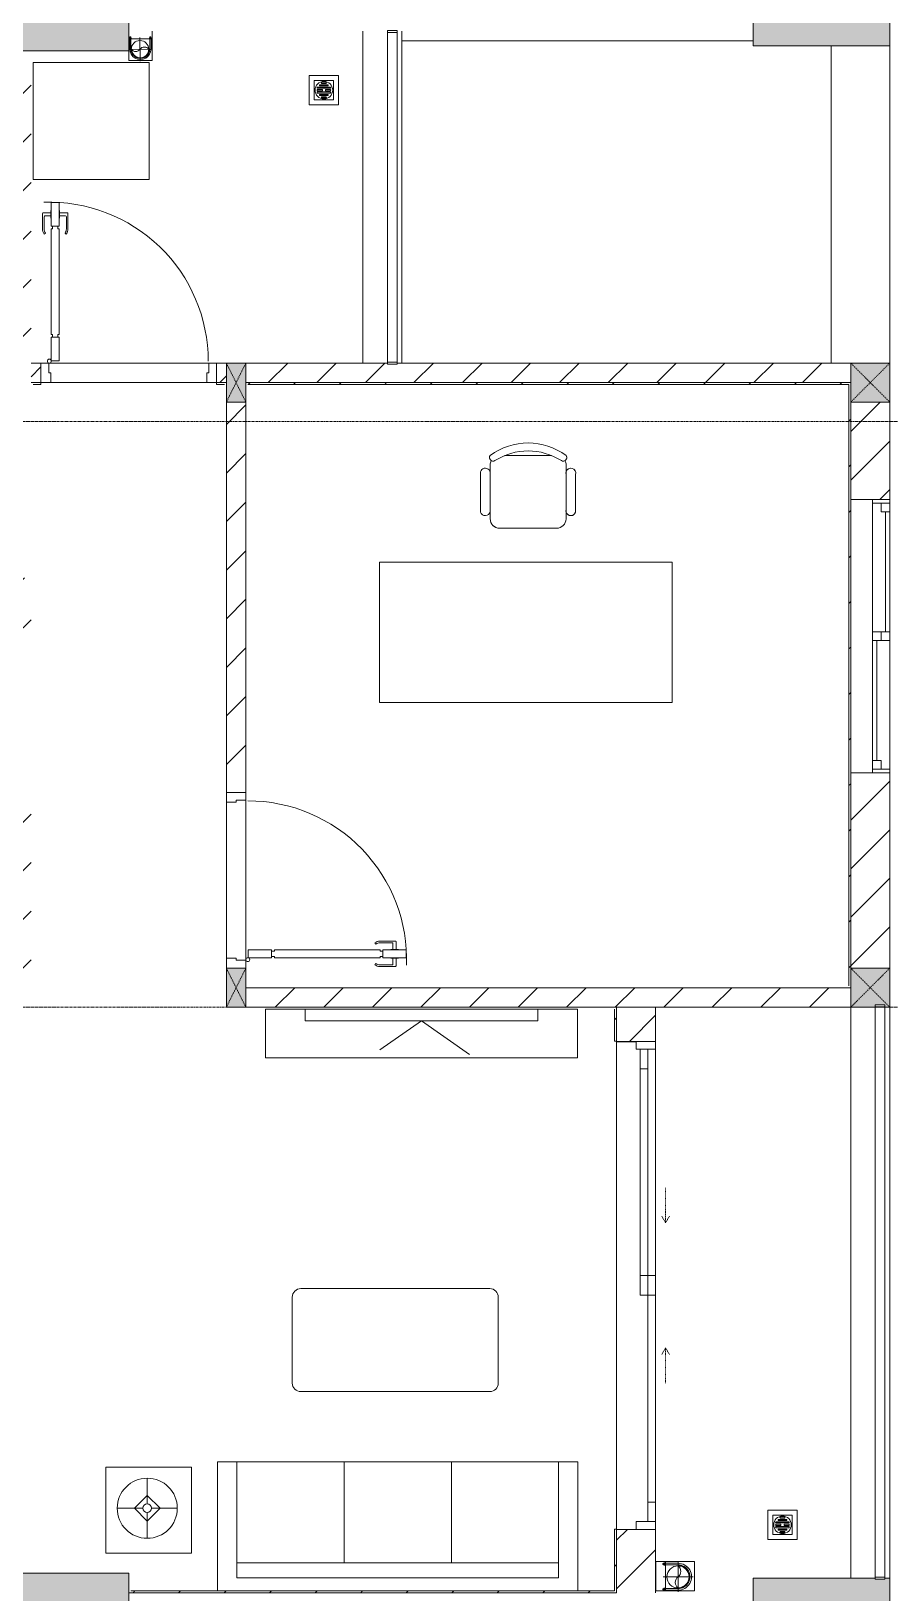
# Model space of a CAD drawing. Header units: millimetres. Extents: x -24439 to 198341, y -52871 to 149926.
# Drawn here: x 122853 to 127253, y 45437 to 53437 of the extents above; entities that cross this region are included whole.
import ezdxf

# ---------------------------------------------------------------- set-up
doc = ezdxf.new("R2010")
doc.units = ezdxf.units.MM
for name, pattern in [('Dash', [6, 3, -3]), ('Grid Line', [22.225, 12.7, -3.175, 3.175, -3.175]), ('IMPORT-CENTER _3_', [10.16, 6.35, -1.27, 1.27, -1.27])]:
    doc.linetypes.add(name, pattern=pattern)
for name, color, linetype, lineweight in [('0-1', 7, 'Continuous', 5), ('A-DETL-GENF-1', 9, 'Continuous', 9), ('A-DOOR', 31, 'Continuous', 9), ('A-DOOR-1', 9, 'Continuous', 9), ('A-DOOR-FRAM', 31, 'Continuous', 9), ('A-DOOR-HDLN', 31, 'Dash', 9), ('A-FLOR-1', 9, 'Continuous', 9), ('A-FLOR-HRAL', 11, 'Continuous', 9), ('A-FLOR-HRAL-1', 9, 'Continuous', 9), ('A-GLAZ', 151, 'Continuous', 9), ('A-WALL', 113, 'Continuous', 9), ('A-WALL-1', 253, 'Continuous', 18), ('A-WALL-2', 9, 'Continuous', 9), ('A-WALL-3', 113, 'Continuous', 18), ('A-WALL-PATT-1', 10, 'Continuous', 9), ('A-WALL-PATT-2', 9, 'Continuous', 9), ('A-WALL-PATT-3', 111, 'Continuous', 9), ('G-IMPT', 8, 'Continuous', 9), ('G-IMPT-1', 9, 'Continuous', 9), ('G-IMPT-2', 8, 'IMPORT-CENTER _3_', 9), ('I-FURN', 30, 'Continuous', 9), ('I-FURN-1', 9, 'Continuous', 9), ('I-WALL-1', 253, 'Continuous', 18), ('M-EQPM', 50, 'Continuous', 9), ('S-BEAM-1', 9, 'Continuous', 9), ('S-COLS', 52, 'Continuous', 9), ('S-COLS-1', 254, 'Continuous', 5), ('S-COLS-2', 253, 'Continuous', 18), ('S-COLS-3', 9, 'Continuous', 9), ('S-COLS-4', 52, 'Continuous', 18), ('S-COLS-5', 52, 'Dash', 9), ('S-COLS-HDLN', 52, 'Dash', 9), ('S-COLS-HDLN-1', 9, 'Dash', 9), ('S-GRID-1', 1, 'Grid Line', 9)]:
    doc.layers.add(name, color=color, linetype=linetype, lineweight=lineweight)
pattern_1 = [(45, (0, 0), (-124.4508, 124.4508), [])]
pattern_2 = [(45, (0, 0), (-116.67262, 116.67262), [])]

# ---------------------------------------------------------------- blocks, each defined once
blk = doc.blocks.new('M_Concrete-Rectangular-Column2 - 400x1300-812637-TKCS_MB ĐỊNH VỊ CAO ĐỘ THIẾT KẾ')
at = {"layer": 'S-COLS-3'}
blk.add_hatch(color=256, dxfattribs=at).paths.add_polyline_path([(-650, 200), (-650, -200), (650, -200), (650, 200), (165.2, 200)])
at = {"layer": 'S-COLS-2'}
for p, q in [((-650, 200), (650, 200)), ((-650, -200), (-650, 200)), ((650, 200), (650, -200)), ((650, -200), (-650, -200))]:
    blk.add_line(p, q, dxfattribs=at)
blk = doc.blocks.new('NCV_TKTC_KET CAU_rvt-1-TKCS_MB ĐỊNH VỊ CAO ĐỘ THIẾT KẾ')
at = {"layer": 'S-COLS-1'}
for points in [[(127227.6, 53361.9), (127252.6, 53361.9), (127252.6, 53711.9), (127227.6, 53711.9), (127227.6, 53706.9), (127177.6, 53706.9), (127177.6, 53711.9), (126552.6, 53711.9), (126552.6, 53361.9), (127177.6, 53361.9)], [(127227.6, 45161.9), (127252.6, 45161.9), (127252.6, 45511.9), (127227.6, 45511.9), (127227.6, 45506.9), (127177.6, 45506.9), (127177.6, 45511.9), (126552.6, 45511.9), (126552.6, 45161.9), (127177.6, 45161.9)]]:
    blk.add_hatch(color=256, dxfattribs=at).paths.add_polyline_path(points)
at = {"layer": 'A-FLOR-1'}
blk.add_line((127252.6, 51736.9), (127252.6, 53361.9), dxfattribs=at)
at = {"layer": 'S-BEAM-1'}
for p, q in [((124752.6, 53386.9), (126552.5, 53386.9)), ((126552.5, 53386.9), (126552.5, 53436.9)), ((126952.6, 53361.9), (126952.6, 51736.9)), ((127252.6, 51736.9), (127252.6, 53361.9))]:
    blk.add_line(p, q, dxfattribs=at)
at = {"layer": 'S-COLS-2'}
for p, q in [((126552.6, 53711.9), (126552.6, 53361.9)), ((127252.6, 53361.9), (127252.6, 53711.9)), ((126552.6, 53361.9), (127252.6, 53361.9)), ((127177.6, 45511.9), (126552.6, 45511.9)), ((126552.6, 45511.9), (126552.6, 45161.9)), ((127252.6, 45511.9), (127227.6, 45511.9)), ((127252.6, 45161.9), (127252.6, 45511.9))]:
    blk.add_line(p, q, dxfattribs=at)
at = {"layer": 'S-COLS-3'}
for p in [(122702.6, 53536.9), (122702.6, 45336.9)]:
    blk.add_blockref('M_Concrete-Rectangular-Column2 - 400x1300-812637-TKCS_MB ĐỊNH VỊ CAO ĐỘ THIẾT KẾ', p, dxfattribs=at)
blk = doc.blocks.new('DOOR_CW_01 CANH MO-PANEL KINH - DIW_01-900x2200-CỬA GỖ VÂN LAMINATE-553375-TKCS_MB ĐỊNH VỊ CAO ĐỘ THIẾT KẾ')
at = {"layer": 'A-DETL-GENF-1'}
for p, q in [((-397, -182), (-397, -62)), ((-397, -62), (-357, -62)), ((-357, -62), (-357, -182)), ((-357, -182), (-397, -182)), ((-397, -196), (-391, -196)), ((-397, -738), (-397, -196)), ((-391, -196), (-391, -182)), ((-391, -182), (-363, -182)), ((-363, -182), (-363, -196)), ((-357, -196), (-363, -196)), ((-357, -196), (-357, -738)), ((-433.9, -711.2), (-427.3, -715.8)), ((-320.1, -711.2), (-326.7, -715.8)), ((-442, -737), (-442, -816.5)), ((-434, -799.5), (-434, -737)), ((-399, -792.2), (-399, -831.8)), ((-397, -792.2), (-399, -792.2)), ((-397, -738), (-391, -738)), ((-357, -752), (-397, -752)), ((-397, -752), (-397, -872)), ((-397, -792.2), (-397, -831.8)), ((-391, -752), (-391, -738)), ((-363, -752), (-391, -752)), ((-357, -738), (-363, -738)), ((-363, -738), (-363, -752)), ((-357, -872), (-357, -752)), ((-357, -792.2), (-357, -831.8)), ((-357, -792.2), (-355, -792.2)), ((-355, -792.2), (-355, -831.8)), ((-320, -799.5), (-320, -737)), ((-312, -737), (-312, -816.5)), ((-399, -820.5), (-438, -820.5)), ((-399, -803.5), (-430, -803.5)), ((-399, -831.8), (-397, -831.8)), ((-397, -872), (-357, -872)), ((-355, -831.8), (-357, -831.8)), ((-355, -803.5), (-324, -803.5)), ((-355, -820.5), (-316, -820.5))]:
    blk.add_line(p, q, dxfattribs=at)
blk.add_circle((-407, -60), 10, dxfattribs=at)
for centre, radius, start, end in [((-407, -60), 814, 268, 0), ((-397, -737), 45, 145, 180), ((-397, -737), 37, 145, 180), ((-357, -737), 37, 0, 35), ((-357, -737), 45, 360, 35), ((-430, -799.5), 4, 180, 270), ((-324, -799.5), 4, 270, 0), ((-438, -816.5), 4, 180, 270), ((-316, -816.5), 4, 270, 0)]:
    blk.add_arc(centre, radius, start, end, dxfattribs=at)
at = {"layer": 'A-DOOR-1'}
for p, q in [((-450, -50), (-450, 50)), ((-450, 50), (-400, 50)), ((-400, 50), (-400, 0)), ((400, 0), (400, 50)), ((400, 50), (450, 50)), ((450, 50), (450, -50)), ((-410, -50), (-450, -50)), ((-410, 0), (-410, -50)), ((-400, 0), (-410, 0)), ((-407, -50), (-382, -50)), ((410, 0), (400, 0)), ((410, -50), (410, 0)), ((450, -50), (410, -50))]:
    blk.add_line(p, q, dxfattribs=at)
blk = doc.blocks.new('BAN LV A - BAN LV A_dwg_ban hoc2-348006-TKCS_MB ĐỊNH VỊ CAO ĐỘ THIẾT KẾ')
at = {"layer": 'I-FURN'}
for p, q in [((145.8, 437.4), (-145.8, 437.4)), ((-243, 354.4), (-243, 162)), ((-194.4, 388.8), (-194.4, 113.4)), ((194.4, 113.4), (194.4, 388.8)), ((194.4, 351.4), (194.4, 150.8)), ((243.7, 162), (243.7, 354.4)), ((-120.5, 64.8), (120.5, 64.8))]:
    blk.add_line(p, q, dxfattribs=at)
at = {"layer": 'I-FURN', "flags": 128}
blk.add_lwpolyline([(-737.8, 610.5), (-737.8, 1330.5), (-154.9, 1330.5), (762.2, 1330.5), (762.2, 610.5)], close=True, dxfattribs=at)
at = {"layer": 'I-FURN'}
for centre, radius, start, end in [((-145.8, 388.8), 48.6, 90, 180), ((145.8, 388.8), 48.6, 360, 90), ((-218.7, 347.3), 25.3, 343.7398, 163.7398), ((219.4, 347.3), 25.3, 16.2602, 170.70537), ((-218.7, 154.9), 25.3, 163.7398, 16.2602), ((219.4, 154.9), 25.3, 189.29463, 16.2602), ((-180.2, 75.4), 17.8, 57.97259, 216.69006), ((-145.8, 113.4), 48.6, 180, 207.58444), ((0, 359.3), 318.2, 237.57575, 302.42425), ((180.2, 75.4), 17.8, 323.30994, 122.02741), ((145.8, 113.4), 48.6, 332.41556, 0), ((0, 324), 324, 233.1301, 306.8699)]:
    blk.add_arc(centre, radius, start, end, dxfattribs=at)
blk = doc.blocks.new('BAN LV A - BAN LV A_dwg-348005-TKCS_MB ĐỊNH VỊ CAO ĐỘ THIẾT KẾ')
at = {"extrusion": (0, 0, -1), "zscale": -1, "rotation": 180}
blk.add_blockref('BAN LV A - BAN LV A_dwg_ban hoc2-348006-TKCS_MB ĐỊNH VỊ CAO ĐỘ THIẾT KẾ', (-729, 1383.7), dxfattribs=at)
blk = doc.blocks.new('BAN LV A - BAN LV A-401069-TKCS_MB ĐỊNH VỊ CAO ĐỘ THIẾT KẾ')
at = {"layer": 'I-FURN-1'}
for p, q in [((-8.8, -53.2), (1491.2, -53.2)), ((-8.8, -773.2), (-8.8, -53.2)), ((1491.2, -53.2), (1491.2, -773.2)), ((1491.2, -773.2), (-8.8, -773.2)), ((583.2, -946.3), (874.8, -946.3)), ((486, -1221.7), (486, -1029.3)), ((534.6, -1029.3), (534.6, -994.9)), ((923.4, -994.9), (923.4, -1032.3)), ((972.7, -1029.3), (972.7, -1221.7)), ((534.6, -1270.3), (534.6, -1235.9)), ((923.4, -1232.9), (923.4, -1270.3))]:
    blk.add_line(p, q, dxfattribs=at)
for centre, radius, start, end in [((583.2, -994.9), 48.6, 90, 180), ((874.8, -994.9), 48.6, 0, 90), ((510.3, -1036.4), 25.3, 16.2602, 163.7398), ((948.4, -1036.4), 25.3, 16.2602, 170.70537), ((510.3, -1228.8), 25.3, 163.7398, 343.7398), ((583.2, -1270.3), 48.6, 180, 207.58444), ((874.8, -1270.3), 48.6, 332.41556, 0), ((948.4, -1228.8), 25.3, 189.29463, 16.2602), ((548.9, -1308.3), 17.8, 119.40397, 216.69006), ((729, -1059.7), 324, 233.1301, 306.8699), ((909.2, -1308.3), 17.8, 323.30994, 60.59603)]:
    blk.add_arc(centre, radius, start, end, dxfattribs=at)
at = {"extrusion": (0, 0, -1), "zscale": -1, "rotation": 180}
blk.add_blockref('BAN LV A - BAN LV A_dwg-348005-TKCS_MB ĐỊNH VỊ CAO ĐỘ THIẾT KẾ', (0, 0), dxfattribs=at)
blk = doc.blocks.new('MAY GIAT - MAY GIAT_dwg-V4-TKCS_MB ĐỊNH VỊ CAO ĐỘ THIẾT KẾ')
at = {"layer": 'G-IMPT-1', "flags": 128}
blk.add_lwpolyline([(5, 596.6), (5, 2.3), (605, 2.3), (605, 596.6)], close=True, dxfattribs=at)
blk = doc.blocks.new('MAY GIAT - MAY GIAT-V9-TKCS_MB ĐỊNH VỊ CAO ĐỘ THIẾT KẾ')
at = {"layer": 'I-FURN-1'}
for p, q in [((5, -2.3), (605, -2.3)), ((5, -596.6), (5, -2.3)), ((605, -2.3), (605, -596.6)), ((605, -596.6), (5, -596.6))]:
    blk.add_line(p, q, dxfattribs=at)
at = {"extrusion": (0, 0, -1), "zscale": -1, "rotation": 180}
blk.add_blockref('MAY GIAT - MAY GIAT_dwg-V4-TKCS_MB ĐỊNH VỊ CAO ĐỘ THIẾT KẾ', (0, 0), dxfattribs=at)
blk = doc.blocks.new('Railing - 50 x 10mm-457210-TKCS_MB ĐỊNH VỊ CAO ĐỘ THIẾT KẾ')
at = {"layer": 'A-FLOR-HRAL-1'}
for p, q in [((25, 5), (-25, 5)), ((-25, 5), (-25, -5)), ((25, -5), (25, 5)), ((-25, -5), (25, -5))]:
    blk.add_line(p, q, dxfattribs=at)
blk = doc.blocks.new('Railing - Railing-851966-TKCS_MB ĐỊNH VỊ CAO ĐỘ THIẾT KẾ')
at = {"layer": 'A-FLOR-HRAL-1'}
for p, q in [((101769.1, 44169.6), (101769.1, 42480.8)), ((101819.1, 42480.8), (101819.1, 44169.6))]:
    blk.add_line(p, q, dxfattribs=at)
at = {"extrusion": (0, 0, -1), "zscale": -1}
for p in [(-101794.1, 44174.6), (-101794.1, 42475.8)]:
    blk.add_blockref('Railing - 50 x 10mm-457210-TKCS_MB ĐỊNH VỊ CAO ĐỘ THIẾT KẾ', p, dxfattribs=at)
blk = doc.blocks.new('G1_SOF - BO TRU - 100x200-V62-TKCS_MB ĐỊNH VỊ CAO ĐỘ THIẾT KẾ')
at = {"layer": 'S-COLS-3'}
blk.add_hatch(color=256, dxfattribs=at).paths.add_polyline_path([(-50, -100), (50, -100), (50, 100), (-50, 100)])
at = {"layer": 'S-COLS-2'}
for p, q in [((-50, 100), (50, 100)), ((-50, -100), (-50, 100)), ((50, 100), (50, -100)), ((50, -100), (-50, -100))]:
    blk.add_line(p, q, dxfattribs=at)
at = {"layer": 'S-COLS-HDLN-1'}
for p, q in [((50, -100), (-50, 100)), ((-50, -100), (50, 100))]:
    blk.add_line(p, q, dxfattribs=at)
blk = doc.blocks.new('DOOR_CW_01 CANH MO-PANEL KINH - DIG_01-900x2200-CỬA NHÔM KÍNH-400868-TKCS_MB ĐỊNH VỊ CAO ĐỘ THIẾT KẾ')
at = {"layer": 'A-DETL-GENF-1'}
for p, q in [((-442, 737), (-442, 816.5)), ((-399, 820.5), (-438, 820.5)), ((-399, 803.5), (-430, 803.5)), ((-399, 831.8), (-397, 831.8)), ((-399, 792.2), (-399, 831.8)), ((-397, 872), (-357, 872)), ((-397, 752), (-397, 872)), ((-397, 792.2), (-397, 831.8)), ((-357, 872), (-357, 752)), ((-357, 792.2), (-357, 831.8)), ((-355, 831.8), (-357, 831.8)), ((-355, 792.2), (-355, 831.8)), ((-355, 820.5), (-316, 820.5)), ((-355, 803.5), (-324, 803.5)), ((-312, 737), (-312, 816.5)), ((-434, 799.5), (-434, 737)), ((-397, 792.2), (-399, 792.2)), ((-357, 752), (-397, 752)), ((-397, 738), (-391, 738)), ((-397, 738), (-397, 196)), ((-363, 752), (-391, 752)), ((-391, 752), (-391, 738)), ((-363, 738), (-363, 752)), ((-357, 738), (-363, 738)), ((-357, 792.2), (-355, 792.2)), ((-357, 196), (-357, 738)), ((-320, 799.5), (-320, 737)), ((-433.9, 711.2), (-427.3, 715.8)), ((-320.1, 711.2), (-326.7, 715.8)), ((-397, 196), (-391, 196)), ((-357, 182), (-397, 182)), ((-397, 182), (-397, 62)), ((-391, 196), (-391, 182)), ((-391, 182), (-363, 182)), ((-357, 196), (-363, 196)), ((-363, 182), (-363, 196)), ((-357, 62), (-357, 182)), ((-397, 62), (-357, 62))]:
    blk.add_line(p, q, dxfattribs=at)
blk.add_circle((-407, 60), 10, dxfattribs=at)
for centre, radius, start, end in [((-438, 816.5), 4, 90, 180), ((-407, 60), 814, 360, 92), ((-430, 799.5), 4, 90, 180), ((-324, 799.5), 4, 360, 90), ((-316, 816.5), 4, 0, 90), ((-397, 737), 45, 180, 215), ((-397, 737), 37, 180, 215), ((-357, 737), 37, 325, 0), ((-357, 737), 45, 325, 0)]:
    blk.add_arc(centre, radius, start, end, dxfattribs=at)
at = {"layer": 'A-DOOR-1'}
for p, q in [((-410, 50), (-450, 50)), ((-450, 50), (-450, -50)), ((-410, 0), (-410, 50)), ((-400, 0), (-410, 0)), ((-407, 50), (-382, 50)), ((-400, -50), (-400, 0)), ((410, 0), (400, 0)), ((400, 0), (400, -50)), ((450, 50), (410, 50)), ((410, 50), (410, 0)), ((450, -50), (450, 50)), ((-450, -50), (-400, -50)), ((400, -50), (450, -50))]:
    blk.add_line(p, q, dxfattribs=at)
blk = doc.blocks.new('LOBBY_SOFA_1 - LOBBY_SOFA_1-851489-TKCS_MB ĐỊNH VỊ CAO ĐỘ THIẾT KẾ')
at = {"layer": 'I-FURN'}
for p, q in [((-2128.3, 1548.5), (-1160.3, 1548.5)), ((-2172.3, 1064.5), (-2172.3, 1504.5)), ((-1116.3, 1504.5), (-1116.3, 1064.5)), ((-1160.3, 1020.5), (-2128.3, 1020.5)), ((-2556, 660), (-708, 660)), ((-2556, 0), (-2556, 660)), ((-2457, 66), (-2457, 660)), ((-1907, 143), (-1907, 660)), ((-1357, 143), (-1357, 660)), ((-807, 660), (-807, 66)), ((-708, 660), (-708, 0)), ((-2688.2, 633.5), (-3128.2, 633.5)), ((-3128.2, 633.5), (-3128.2, 193.5)), ((-2915.4, 445), (-2915.4, 577)), ((-2688.2, 193.5), (-2688.2, 633.5)), ((-2981.4, 423), (-2915.4, 489)), ((-2915.4, 489), (-2849.4, 423)), ((-2937.4, 423), (-3069.4, 423)), ((-2915.4, 357), (-2981.4, 423)), ((-2849.4, 423), (-2915.4, 357)), ((-2915.4, 269), (-2915.4, 401)), ((-2893.4, 423), (-2761.4, 423)), ((-3128.2, 193.5), (-2688.2, 193.5)), ((-807, 143), (-2457, 143)), ((-807, 66), (-2457, 66))]:
    blk.add_line(p, q, dxfattribs=at)
for radius in [154, 22]:
    blk.add_circle((-2915.4, 423), radius, dxfattribs=at)
for centre, start, end in [((-2128.3, 1504.5), 90, 180), ((-1160.3, 1504.5), 0, 90), ((-2128.3, 1064.5), 180, 270), ((-1160.3, 1064.5), 270, 0)]:
    blk.add_arc(centre, 44, start, end, dxfattribs=at)
at = {"layer": 'I-FURN-1'}
for p, q in [((-2128.3, 1548.5), (-1160.3, 1548.5)), ((-2172.3, 1064.5), (-2172.3, 1504.5)), ((-1116.3, 1504.5), (-1116.3, 1064.5)), ((-1160.3, 1020.5), (-2128.3, 1020.5)), ((-2556, 660), (-708, 660)), ((-2556, 0), (-2556, 660)), ((-708, 660), (-708, 0)), ((-3128.2, 633.5), (-2688.2, 633.5)), ((-3128.2, 193.5), (-3128.2, 633.5)), ((-2688.2, 633.5), (-2688.2, 193.5)), ((-2688.2, 193.5), (-3128.2, 193.5))]:
    blk.add_line(p, q, dxfattribs=at)
for centre, start, end in [((-2128.3, 1504.5), 90, 180), ((-1160.3, 1504.5), 0, 90), ((-2128.3, 1064.5), 180, 270), ((-1160.3, 1064.5), 270, 0)]:
    blk.add_arc(centre, 44, start, end, dxfattribs=at)
blk = doc.blocks.new('RES_BAN AN - RES_BAN AN-V91-TKCS_MB ĐỊNH VỊ CAO ĐỘ THIẾT KẾ')
at = {"layer": 'I-FURN-1'}
for p, q in [((0, 250), (1600, 250)), ((0, 0), (0, 250)), ((1600, 250), (1600, 0)), ((1600, 0), (0, 0))]:
    blk.add_line(p, q, dxfattribs=at)
blk = doc.blocks.new('KE TIVI-2 - KE TIVI-2-V92-TKCS_MB ĐỊNH VỊ CAO ĐỘ THIẾT KẾ')
at = {"layer": 'I-FURN-1'}
for p, q in [((0, 60), (-245.7, 232.1)), ((213, 209.1), (0, 60)), ((-595.6, 60), (595.6, 60)), ((-595.6, 0), (-595.6, 60)), ((595.6, 0), (-595.6, 0)), ((595.6, 60), (595.6, 0))]:
    blk.add_line(p, q, dxfattribs=at)
blk = doc.blocks.new('NCV_TKTC_TANG 1_rvt-1-TKCS_MB ĐỊNH VỊ CAO ĐỘ THIẾT KẾ')
at = {"layer": 'A-WALL-PATT-1'}
h = blk.add_hatch(dxfattribs=at)
h.set_pattern_fill('FP_2', color=256, style=0, pattern_type=2)
h.set_pattern_definition(pattern_1)
h.paths.add_polyline_path([(122762.6, 48636.9), (122852.6, 48636.9), (122852.6, 49537.3), (122752.6, 49537.3), (122752.6, 48636.9)])
h.paths.add_polyline_path([(122802.6, 50337.3), (122852.6, 50337.3), (122852.6, 50636.9), (122752.6, 50636.9), (122752.6, 50337.3), (122767.7, 50337.3)])
h.paths.add_polyline_path([(122852.6, 51736.9), (122852.6, 53336.9), (122752.6, 53336.9), (122752.6, 51736.9), (122767.7, 51736.9)])
h = blk.add_hatch(dxfattribs=at)
h.set_pattern_fill('FP_2', color=256, style=0, pattern_type=2)
h.set_pattern_definition(pattern_1)
h.paths.add_polyline_path([(122862.6, 51636.9), (122902.6, 51636.9), (122902.6, 51736.9), (122852.6, 51736.9), (122852.6, 51636.9)])
h.paths.add_polyline_path([(123802.6, 51636.9), (123852.6, 51636.9), (123852.6, 51736.9), (123802.6, 51736.9), (123802.6, 51686.9)])
h = blk.add_hatch(dxfattribs=at)
h.set_pattern_fill('FP_2', color=256, style=0, pattern_type=2)
h.set_pattern_definition(pattern_1)
h.paths.add_polyline_path([(123978.1, 51636.9), (127052.6, 51636.9), (127052.6, 51736.9), (124727.6, 51736.9), (124727.6, 51731.5), (124677.6, 51731.5), (124677.6, 51736.9), (123952.6, 51736.9), (123952.6, 51636.9)])
h = blk.add_hatch(dxfattribs=at)
h.set_pattern_fill('FP_2', color=256, style=0, pattern_type=2)
h.set_pattern_definition(pattern_1)
h.paths.add_polyline_path([(123952.6, 49537.3), (123952.6, 51536.5), (123852.6, 51536.5), (123852.6, 49537.3), (123902.6, 49537.3)])
h = blk.add_hatch(dxfattribs=at)
h.set_pattern_fill('FP_2', color=256, style=0, pattern_type=2)
h.set_pattern_definition(pattern_1)
h.paths.add_polyline_path([(123978.1, 48436.9), (127052.6, 48436.9), (127052.6, 48536.9), (123952.6, 48536.9), (123952.6, 48436.9)])
at = {"layer": 'A-WALL-PATT-2'}
h = blk.add_hatch(dxfattribs=at)
h.set_pattern_fill('FP_3', color=256, style=0, pattern_type=2)
h.set_pattern_definition(pattern_2)
h.paths.add_polyline_path([(127042.6, 51626.9), (127052.6, 51626.9), (127052.6, 51636.9), (123952.6, 51636.9), (123952.6, 51626.9), (126399, 51626.9)])
h = blk.add_hatch(dxfattribs=at)
h.set_pattern_fill('FP_3', color=256, style=0, pattern_type=2)
h.set_pattern_definition(pattern_2)
h.paths.add_polyline_path([(127052.6, 48536.9), (127052.6, 51626.9), (127042.6, 51626.9), (127042.6, 48536.9)])
h = blk.add_hatch(dxfattribs=at)
h.set_pattern_fill('FP_3', color=256, style=0, pattern_type=2)
h.set_pattern_definition(pattern_2)
h.paths.add_polyline_path([(125852.6, 45446.9), (125852.6, 45762.4), (125842.6, 45762.4), (125842.6, 45446.9)])
h.paths.add_polyline_path([(125842.6, 48262.4), (125852.6, 48262.4), (125852.6, 48426.9), (125842.6, 48426.9)])
h = blk.add_hatch(dxfattribs=at)
h.set_pattern_fill('FP_3', color=256, style=0, pattern_type=2)
h.set_pattern_definition(pattern_2)
h.paths.add_polyline_path([(123978.1, 45436.9), (125852.6, 45436.9), (125852.6, 45446.9), (123352.6, 45446.9), (123352.6, 45436.9)])
at = {"layer": 'A-FLOR-1'}
for p, q in [((123752.6, 51636.9), (122952.6, 51636.9)), ((123852.6, 48687.3), (123852.6, 49487.3)), ((123952.6, 49497.3), (123952.6, 48677.3)), ((125852.6, 45762.4), (125852.6, 48261.9)), ((125952.6, 48260.3), (125852.6, 48260.3)), ((125852.6, 48260.3), (125852.6, 45762.4)), ((126052.6, 47061.9), (126052.6, 48221.9))]:
    blk.add_line(p, q, dxfattribs=at)
at = {"layer": 'A-WALL-1'}
for p, q in [((122902.6, 51736.9), (122852.6, 51736.9)), ((123852.6, 51736.9), (123802.6, 51736.9)), ((124677.6, 51736.9), (123952.6, 51736.9)), ((127052.6, 51736.9), (124727.6, 51736.9)), ((127052.6, 51636.9), (127052.6, 51736.9)), ((122852.6, 51636.9), (122862.6, 51636.9)), ((123842.9, 51636.9), (123852.6, 51636.9)), ((123952.6, 51636.9), (127052.6, 51636.9)), ((123952.6, 51536.5), (123852.9, 51536.5)), ((127052.6, 48536.9), (123952.6, 48536.9)), ((127052.6, 48436.9), (127052.6, 48536.9)), ((123952.6, 48436.9), (127052.6, 48436.9))]:
    blk.add_line(p, q, dxfattribs=at)
at = {"layer": 'A-WALL-2'}
for p, q in [((124552.6, 51736.9), (124552.6, 53436.9)), ((124752.6, 53436.9), (124752.6, 51736.9)), ((122942.6, 51736.9), (123762.6, 51736.9)), ((122862.6, 51636.9), (122902.6, 51636.9)), ((122902.6, 51636.9), (122862.6, 51636.9)), ((123752.6, 51636.9), (122952.6, 51636.9)), ((123802.6, 51636.9), (123842.9, 51636.9)), ((123842.9, 51636.9), (123802.6, 51636.9)), ((123852.6, 51536.5), (123852.6, 49537.3)), ((123852.9, 51536.5), (123852.6, 51536.5)), ((123952.6, 49537.3), (123952.6, 51536.5)), ((123852.6, 48687.3), (123852.6, 49487.3)), ((123952.6, 49497.3), (123952.6, 48677.3))]:
    blk.add_line(p, q, dxfattribs=at)
at = {"layer": 'I-WALL-1'}
for p, q in [((122862.6, 51626.9), (122902.6, 51626.9)), ((122902.6, 51626.9), (122902.6, 51636.9)), ((123802.6, 51636.9), (123802.6, 51626.9)), ((123802.6, 51626.9), (123842.9, 51626.9)), ((127052.6, 51636.9), (123952.6, 51636.9)), ((123962.6, 51626.9), (127042.6, 51626.9)), ((127042.6, 51626.9), (127042.6, 48546.9)), ((127052.6, 51626.9), (127052.6, 51636.9)), ((127052.6, 51037.4), (127052.6, 51626.9)), ((127052.6, 48536.9), (127052.6, 49637.4)), ((127042.6, 48536.9), (127052.6, 48536.9)), ((125842.6, 48426.9), (125842.6, 48262.4)), ((125852.6, 48262.4), (125852.6, 48426.9)), ((125842.6, 48262.4), (125852.6, 48262.4)), ((125842.6, 45762.4), (125842.6, 45446.9)), ((125852.6, 45762.4), (125842.6, 45762.4)), ((125852.6, 45446.9), (125852.6, 45762.4)), ((125842.6, 45446.9), (123362.6, 45446.9)), ((125852.6, 45436.9), (125852.6, 45446.9)), ((123352.6, 45436.9), (125852.6, 45436.9))]:
    blk.add_line(p, q, dxfattribs=at)
at = {"layer": 'A-DOOR-1'}
blk.add_blockref('DOOR_CW_01 CANH MO-PANEL KINH - DIG_01-900x2200-CỬA NHÔM KÍNH-400868-TKCS_MB ĐỊNH VỊ CAO ĐỘ THIẾT KẾ', (123352.6, 51686.9), dxfattribs=at)
at = {"layer": 'A-DOOR-1', "rotation": 90.00000000000074}
blk.add_blockref('DOOR_CW_01 CANH MO-PANEL KINH - DIW_01-900x2200-CỬA GỖ VÂN LAMINATE-553375-TKCS_MB ĐỊNH VỊ CAO ĐỘ THIẾT KẾ', (123902.6, 49087.3), dxfattribs=at)
at = {"layer": 'A-FLOR-HRAL-1'}
blk.add_blockref('Railing - Railing-851966-TKCS_MB ĐỊNH VỊ CAO ĐỘ THIẾT KẾ', (22908.5, 9260.7), dxfattribs=at)
at = {"layer": 'I-FURN-1'}
for name, p, rotation in [('MAY GIAT - MAY GIAT-V9-TKCS_MB ĐỊNH VỊ CAO ĐỘ THIẾT KẾ', (122860.3, 52671.5), 90.00000000000092), ('BAN LV A - BAN LV A-401069-TKCS_MB ĐỊNH VỊ CAO ĐỘ THIẾT KẾ', (126128.2, 49944.2), 180), ('RES_BAN AN - RES_BAN AN-V91-TKCS_MB ĐỊNH VỊ CAO ĐỘ THIẾT KẾ', (125652.9, 48426.9), 180), ('KE TIVI-2 - KE TIVI-2-V92-TKCS_MB ĐỊNH VỊ CAO ĐỘ THIẾT KẾ', (124852.9, 48426.9), 180)]:
    blk.add_blockref(name, p, dxfattribs=dict(at, rotation=rotation))
blk.add_blockref('LOBBY_SOFA_1 - LOBBY_SOFA_1-851489-TKCS_MB ĐỊNH VỊ CAO ĐỘ THIẾT KẾ', (126362.6, 45446.9), dxfattribs=at)
at = {"layer": 'S-COLS-3', "rotation": 180}
for p in [(123902.6, 51636.9), (123902.6, 48536.9)]:
    blk.add_blockref('G1_SOF - BO TRU - 100x200-V62-TKCS_MB ĐỊNH VỊ CAO ĐỘ THIẾT KẾ', p, dxfattribs=at)
blk = doc.blocks.new('1_FAMILY RVT - W01-WxH 1400x1400xmm-389822-TKCS_MB ĐỊNH VỊ CAO ĐỘ THIẾT KẾ')
at = {"layer": 'A-GLAZ'}
for p, q in [((248.4, 172.39), (299.2, 197.79)), ((248.4, 172.39), (299.2, 146.99)), ((248.4, 172.39), (451.6, 172.39)), ((-700, 96.19), (-700, -103.81)), ((700, 96.19), (-700, 96.19)), ((-700, 96.19), (-636.5, 96.19)), ((-680.95, 96.19), (-680.95, 7.29)), ((-636.5, 96.19), (-22.225, 96.19)), ((-636.5, 96.19), (-636.5, 51.74)), ((-22.225, 7.29), (-22.225, 96.19)), ((-22.225, 96.19), (22.225, 96.19)), ((22.225, 96.19), (680.95, 96.19)), ((22.225, 96.19), (22.225, 7.29)), ((680.95, 96.19), (700, 96.19)), ((680.95, 96.19), (680.95, 7.29)), ((700, -103.81), (700, 96.19)), ((-700, 7.29), (-680.95, 7.29)), ((-636.5, 51.74), (-680.95, 51.74)), ((-680.95, 7.29), (-22.225, 7.29)), ((-636.5, 73.965), (-22.225, 73.965)), ((22.225, 51.74), (-22.225, 51.74)), ((-22.225, 7.29), (22.225, 7.29)), ((22.225, 29.515), (636.5, 29.515)), ((22.225, 7.29), (636.5, 7.29)), ((636.5, 51.74), (636.5, 7.29)), ((680.95, 51.74), (636.5, 51.74)), ((636.5, 7.29), (700, 7.29)), ((-700, -103.81), (700, -103.81))]:
    blk.add_line(p, q, dxfattribs=at)
blk = doc.blocks.new('TKTC_XREF_251221_MB TANG 1 - TKTC_XREF_260130_MB TANG 1_dwg_THU NUOC - THU NUOC-444531-TKCS_MB TẦNG 1-4202124-TKCS_MB ĐỊNH VỊ CAO ĐỘ THIẾT KẾ')
at = {"layer": 'M-EQPM'}
for p, q in [((-23.3, 10.8), (40.9, 10.8)), ((40.9, 4.8), (-23.3, 4.8)), ((-11, 23.3), (28.5, 23.3)), ((28.5, 17.3), (-11, 17.3)), ((-1.1, 35.6), (18.5, 35.6)), ((18.5, 29.6), (-1.1, 29.6)), ((-23.3, -13.6), (40.9, -13.6)), ((40.9, -19.6), (-23.3, -19.6)), ((-11, -26.1), (28.5, -26.1)), ((28.5, -32.1), (-11, -32.1)), ((-1.1, -38.5), (18.5, -38.5)), ((18.5, -44.5), (-1.1, -44.5))]:
    blk.add_line(p, q, dxfattribs=at)
at = {"layer": 'M-EQPM', "flags": 128}
for points in [[(83.7, -79.4), (83.7, 70.6), (-66.3, 70.6), (-66.3, -79.4)], [(58.7, -54.4), (58.7, 45.6), (-41.3, 45.6), (-41.3, -54.4)]]:
    blk.add_lwpolyline(points, close=True, dxfattribs=at)
for points in [[(-23.3, -1.2), (0.7, -1.2), (0.7, -7.2), (-23.3, -7.2)], [(40.9, -7.2), (16.7, -7.2), (16.7, -1.2), (40.9, -1.2)]]:
    blk.add_lwpolyline(points, dxfattribs=at)
at = {"layer": 'M-EQPM'}
for centre, radius, start, end in [((8.7, -4.4), 45, 360, 180), ((8.7, -4.4), 45, 360, 180), ((-23.3, 7.8), 3, 90, 270), ((-11, 20.3), 3, 90, 270), ((-1.1, 32.6), 3, 90, 270), ((18.5, 32.6), 3, 270, 90), ((28.5, 20.3), 3, 270, 90), ((40.9, 7.8), 3, 270, 90), ((8.7, -4.4), 45, 180, 360), ((8.7, -4.4), 45, 180, 360), ((-23.3, -4.2), 3, 90, 270), ((-23.3, -16.6), 3, 90, 270), ((-11, -29.1), 3, 90, 270), ((-1.1, -41.5), 3, 90, 270), ((18.5, -41.5), 3, 270, 90), ((28.5, -29.1), 3, 270, 90), ((40.9, -4.2), 3, 270, 90), ((40.9, -16.6), 3, 270, 90)]:
    blk.add_arc(centre, radius, start, end, dxfattribs=at)
blk = doc.blocks.new('TKTC_XREF_251221_MB TANG 1 - TKTC_XREF_260130_MB TANG 1_dwg_CUM U_DN100-4202115-TKCS_MB ĐỊNH VỊ CAO ĐỘ THIẾT KẾ')
at = {"layer": 'G-IMPT'}
blk.add_hatch(color=256, dxfattribs=at).paths.add_polyline_path([(0, -61), (0, -57), (14.8, -55.1), (28.5, -49.4), (40.3, -40.3), (49.4, -28.5), (55.1, -14.8), (57, 0), (55.1, 14.8), (49.4, 28.5), (40.3, 40.3), (28.5, 49.4), (14.8, 55.1), (0, 57), (0, 61), (15.8, 58.9), (35.4, 49), (43.1, 43.1), (52.8, 30.5), (58.9, 15.8), (61, 0), (58.9, -15.8), (52.8, -30.5), (43.1, -43.1), (30.5, -52.8), (15.8, -58.9)])
for p, q in [((-79.1, 66.6), (-79.1, 63.4)), ((-76.6, 66.6), (-76.6, 63.4)), ((-74.6, 66.6), (-74.6, 63.4)), ((-72.7, 69.3), (-72.7, 60.7)), ((-66.9, 67.9), (-71.7, 67.9)), ((-66.9, 62.1), (-71.7, 62.1)), ((-65, 69), (0, 69)), ((-79.1, -63.4), (-79.1, -66.6)), ((-76.6, -63.4), (-76.6, -66.6)), ((-74.6, -63.4), (-74.6, -66.6)), ((-72.7, -60.7), (-72.7, -69.3)), ((-66.9, -62.1), (-71.7, -62.1)), ((-66.9, -67.9), (-71.7, -67.9)), ((-65, -69), (0, -69))]:
    blk.add_line(p, q, dxfattribs=at)
at = {"layer": 'G-IMPT', "flags": 128}
for points in [[(-72.7, 67.6), (-78.1, 67.6), (-78.1, 62.4), (-72.7, 62.4)], [(-71.7, 59.2), (-66.9, 59.2), (-66.9, 70.8), (-71.7, 70.8)], [(-66.9, 70.8), (-66.9, 72.7), (-65, 72.7), (-65, 57.3), (-66.9, 57.3), (-66.9, 59.2)], [(-65, 61), (0, 61), (0, 57)], [(-72.7, -62.4), (-78.1, -62.4), (-78.1, -67.6), (-72.7, -67.6)], [(-71.7, -70.8), (-66.9, -70.8), (-66.9, -59.2), (-71.7, -59.2)], [(-66.9, -59.2), (-66.9, -57.3), (-65, -57.3), (-65, -72.7), (-66.9, -72.7), (-66.9, -70.8)], [(-65, -61), (0, -61), (0, -57)]]:
    blk.add_lwpolyline(points, dxfattribs=at)
at = {"layer": 'G-IMPT'}
for centre, radius, start, end in [((-78.1, 66.6), 0.96, 90, 180), ((-78.1, 63.4), 0.96, 180, 270), ((-71.1, 69.3), 1.56, 112.61986, 247.38014), ((-67.9, 65), 4.8, 143.1301, 216.8699), ((-71.1, 60.7), 1.56, 112.61986, 247.38014), ((0, 0), 69, 270, 90), ((0, 0), 61, 270, 90), ((0, 0), 57, 270, 90), ((-78.1, -63.4), 0.96, 90, 180), ((-78.1, -66.6), 0.96, 180, 270), ((-71.1, -60.7), 1.56, 112.61986, 247.38014), ((-67.9, -65), 4.8, 143.1301, 216.8699), ((-71.1, -69.3), 1.56, 112.61986, 247.38014)]:
    blk.add_arc(centre, radius, start, end, dxfattribs=at)
blk = doc.blocks.new('TKTC_XREF_251221_MB TANG 1 - TKTC_XREF_260130_MB TANG 1_dwg_$cc-4202121-TKCS_MB ĐỊNH VỊ CAO ĐỘ THIẾT KẾ')
at = {"layer": 'G-IMPT'}
blk.add_circle((0, 0), 0.5, dxfattribs=at)
for centre, radius, start, end in [((0, 0), 0.5, 90, 270), ((0.188, 0.25), 0.313, 126.8699, 233.1301), ((-0.188, -0.25), 0.313, 306.8699, 53.1301)]:
    blk.add_arc(centre, radius, start, end, dxfattribs=at)
at = {"layer": 'G-IMPT-2'}
for p, q in [((-0.673, 0), (0.673, 0)), ((0, -0.673), (0, 0.673))]:
    blk.add_line(p, q, dxfattribs=at)
blk = doc.blocks.new('TKTC_XREF_251221_MB TANG 1 - TKTC_XREF_260130_MB TANG 1_dwg_$cc-V233-TKCS_MB ĐỊNH VỊ CAO ĐỘ THIẾT KẾ')
at = {"layer": 'G-IMPT'}
blk.add_circle((0, 0), 0.5, dxfattribs=at)
for centre, radius, start, end in [((0, 0), 0.5, 90, 270), ((0.188, 0.25), 0.313, 126.8699, 233.1301), ((-0.188, -0.25), 0.313, 306.8699, 53.1301)]:
    blk.add_arc(centre, radius, start, end, dxfattribs=at)
at = {"layer": 'G-IMPT-2'}
for p, q in [((-0.673, 0), (0.673, 0)), ((0, -0.673), (0, 0.64))]:
    blk.add_line(p, q, dxfattribs=at)
blk = doc.blocks.new('TKTC_XREF_251221_MB TANG 1 - TKTC_XREF_260130_MB TANG 1_dwg-4202109-TKCS_MB ĐỊNH VỊ CAO ĐỘ THIẾT KẾ')
at = {"layer": 'G-IMPT'}
blk.add_line((-79799.1, -348009.7), (-79799.1, -348059.2), dxfattribs=at)
at = {"layer": 'G-IMPT', "flags": 128}
for points in [[(-79799.1, -347949.3), (-79679.3, -347949.3), (-79679.3, -347909.7)], [(-79799.1, -348059.2), (-79679.5, -348059.2), (-79679.5, -347949.3), (-79799.1, -347949.3)], [(-77099.1, -355749.3), (-77049.2, -355749.7), (-77049.2, -355900.1), (-77098.9, -355899.8), (-77098.9, -355749.3)]]:
    blk.add_lwpolyline(points, dxfattribs=at)
blk.add_lwpolyline([(-77049.1, -355899.9), (-76899.4, -355899.9), (-76899.4, -355749.5), (-77049.1, -355749.5)], close=True, dxfattribs=at)
at = {"xscale": 90.0000000000512, "yscale": 90.0000000000512, "zscale": 90.0000000000512, "rotation": 90.37402677993764}
blk.add_blockref('TKTC_XREF_251221_MB TANG 1 - TKTC_XREF_260130_MB TANG 1_dwg_$cc-V233-TKCS_MB ĐỊNH VỊ CAO ĐỘ THIẾT KẾ', (-79741.5, -348002.1), dxfattribs=at)
at = {"extrusion": (0, 0, -1)}
for name, p, xscale, yscale, zscale, rotation in [('TKTC_XREF_251221_MB TANG 1 - TKTC_XREF_260130_MB TANG 1_dwg_CUM U_DN100-4202115-TKCS_MB ĐỊNH VỊ CAO ĐỘ THIẾT KẾ', (79739.7, -348000.6), 0.7894736842105242, 0.7894736842105242, -0.7894736842105242, 269.9999999984439), ('TKTC_XREF_251221_MB TANG 1 - TKTC_XREF_260130_MB TANG 1_dwg_CUM U_DN100-4202115-TKCS_MB ĐỊNH VỊ CAO ĐỘ THIẾT KẾ', (76984.1, -355827.4), 0.9975000000000006, 0.9975000000000006, -0.9975000000000006, 180.000991338195), ('TKTC_XREF_251221_MB TANG 1 - TKTC_XREF_260130_MB TANG 1_dwg_$cc-4202121-TKCS_MB ĐỊNH VỊ CAO ĐỘ THIẾT KẾ', (76984.1, -355828.3), 113.7150000000073, 113.7150000000073, -113.7150000000073, 359.9990086636432)]:
    blk.add_blockref(name, p, dxfattribs=dict(at, xscale=xscale, yscale=yscale, zscale=zscale, rotation=rotation))
at = {"extrusion": (0, 0, -1), "zscale": -1}
for p in [(78790.5, -348207), (76440.4, -355557)]:
    blk.add_blockref('TKTC_XREF_251221_MB TANG 1 - TKTC_XREF_260130_MB TANG 1_dwg_THU NUOC - THU NUOC-444531-TKCS_MB TẦNG 1-4202124-TKCS_MB ĐỊNH VỊ CAO ĐỘ THIẾT KẾ', p, dxfattribs=at)
blk = doc.blocks.new('TKTC_XREF_251221_MB TANG 1 - TKTC_XREF_251221_MB TANG 1-2038492-TKCS_MB ĐỊNH VỊ CAO ĐỘ THIẾT KẾ')
blk.add_blockref('TKTC_XREF_251221_MB TANG 1 - TKTC_XREF_260130_MB TANG 1_dwg-4202109-TKCS_MB ĐỊNH VỊ CAO ĐỘ THIẾT KẾ', (169499.1, 384109.7))
blk = doc.blocks.new('G1_SOF - BO TRU - 200x200-3051103-TKCS_MB ĐỊNH VỊ CAO ĐỘ THIẾT KẾ')
at = {"layer": 'S-COLS-HDLN'}
for p, q in [((-100, -100), (100, 100)), ((100, -100), (-100, 100))]:
    blk.add_line(p, q, dxfattribs=at)
blk = doc.blocks.new('Railing - 50 x 10mm-1251311-TKCS_MB ĐỊNH VỊ CAO ĐỘ THIẾT KẾ')
at = {"layer": 'A-FLOR-HRAL'}
for p, q in [((25, 5), (-25, 5)), ((-25, 5), (-25, -5)), ((25, -5), (25, 5)), ((-25, -5), (25, -5))]:
    blk.add_line(p, q, dxfattribs=at)
blk = doc.blocks.new('Railing - Railing-3224954-TKCS_MB ĐỊNH VỊ CAO ĐỘ THIẾT KẾ')
at = {"layer": 'A-FLOR-HRAL'}
for p, q in [((127177.6, 48436.9), (127177.6, 45516.9)), ((127227.6, 45516.9), (127227.6, 48436.9))]:
    blk.add_line(p, q, dxfattribs=at)
at = {"extrusion": (0, 0, -1), "zscale": -1}
for p in [(-127202.6, 48444.5), (-127202.6, 45511.9)]:
    blk.add_blockref('Railing - 50 x 10mm-1251311-TKCS_MB ĐỊNH VỊ CAO ĐỘ THIẾT KẾ', p, dxfattribs=at)
blk = doc.blocks.new('DEG_02-DEG_03 - DEG_02-2500x2400mm-CỬA ĐI 02 CÁNH TRƯỢT-841416-TKCS_MB ĐỊNH VỊ CAO ĐỘ THIẾT KẾ')
at = {"layer": 'A-DOOR'}
for p, q in [((-1210, -100), (-1210, -60)), ((-1210, -60), (-1110, -60)), ((-1110, -60), (-1110, -100)), ((-50, -60), (-1110, -60)), ((-50, -60), (-50, -20)), ((-50, -20), (50, -20)), ((50, -60), (-50, -60)), ((-50, -100), (-50, -60)), ((-50, -60), (50, -60)), ((50, -20), (50, -60)), ((1110, -20), (50, -20)), ((50, -60), (1110, -60)), ((50, -60), (50, -100)), ((1110, -60), (1110, -20)), ((1110, -20), (1210, -20)), ((1210, -60), (1110, -60)), ((1210, -20), (1210, -60)), ((-1110, -100), (-1210, -100)), ((-1110, -100), (-50, -100)), ((50, -100), (-50, -100))]:
    blk.add_line(p, q, dxfattribs=at)
at = {"layer": 'A-DOOR-FRAM'}
for p, q in [((-1250, 0), (-1210, 0)), ((-1250, -100), (-1250, 0)), ((-1210, 0), (-1210, -100)), ((1210, -100), (1210, 0)), ((1210, 0), (1250, 0)), ((1250, 0), (1250, -100)), ((-1210, -100), (-1250, -100)), ((1250, -100), (1210, -100))]:
    blk.add_line(p, q, dxfattribs=at)
at = {"layer": 'A-DOOR-HDLN'}
for p, q in [((-500.4, -151.1), (-320.4, -151.1)), ((-320.4, -151.1), (-355, -131.1)), ((-320.4, -151.1), (-355, -171.1)), ((320.4, -151.1), (355, -131.1)), ((320.4, -151.1), (355, -171.1)), ((500.4, -151.1), (320.4, -151.1))]:
    blk.add_line(p, q, dxfattribs=at)

msp = doc.modelspace()

# ---------------------------------------------------------------- hatches: boundary and pattern name
at = {"layer": 'A-WALL-PATT-3'}
h = msp.add_hatch(dxfattribs=at)
h.set_pattern_fill('FP_1', color=256, style=0, pattern_type=2)
h.set_pattern_definition(pattern_1)
h.paths.add_polyline_path([(127252.6, 48636.9), (127252.6, 49637.4), (127052.6, 49637.4), (127052.6, 48636.9)])
h.paths.add_polyline_path([(127252.6, 51037.4), (127252.6, 51536.9), (127052.6, 51536.9), (127052.6, 51037.4)])
h = msp.add_hatch(dxfattribs=at)
h.set_pattern_fill('FP_1', color=256, style=0, pattern_type=2)
h.set_pattern_definition(pattern_1)
h.paths.add_polyline_path([(126052.6, 45436.9), (126052.6, 45761.9), (125852.6, 45761.9), (125852.6, 45436.9), (125952.6, 45436.9)])
h.paths.add_polyline_path([(125952.6, 48261.9), (126052.6, 48261.9), (126052.6, 48436.9), (125852.6, 48436.9), (125852.6, 48261.9)])
at = {"layer": 'S-COLS-1'}
msp.add_hatch(color=256, dxfattribs=at).paths.add_polyline_path([(127052.6, 51536.9), (127252.6, 51536.9), (127252.6, 51736.9), (127052.6, 51736.9)])
h = msp.add_hatch(color=256, dxfattribs=at)
h.paths.add_polyline_path([(127227.6, 48436.9), (127252.6, 48436.9), (127252.6, 48636.9), (127052.6, 48636.9), (127052.6, 48436.9), (127177.6, 48436.9)])
h.paths.add_polyline_path([(127227.6, 48439.5), (127177.6, 48439.5), (127177.6, 48449.5), (127227.6, 48449.5)])

# ---------------------------------------------------------------- linework, layer by layer
at = {"layer": 'A-WALL'}
for p, q in [((127252.6, 51536.9), (127052.6, 51536.9)), ((127052.6, 48636.9), (127252.6, 48636.9)), ((127052.6, 45511.9), (127052.6, 48436.9)), ((127252.6, 48436.9), (127252.6, 45511.9)), ((125852.6, 45762.4), (125852.6, 48261.9)), ((126052.6, 48221.9), (126052.6, 47061.9))]:
    msp.add_line(p, q, dxfattribs=at)
at = {"layer": 'A-WALL-3'}
for p, q in [((127052.6, 51536.9), (127052.6, 51037.4)), ((127252.6, 51037.4), (127252.6, 51536.9)), ((127052.6, 49637.4), (127052.6, 48636.9)), ((127252.6, 48636.9), (127252.6, 49637.4)), ((126052.6, 48436.9), (125852.6, 48436.9)), ((125852.6, 48436.9), (125852.6, 48261.9)), ((126052.6, 48261.9), (126052.6, 48436.9)), ((125852.6, 48261.9), (125952.6, 48261.9)), ((125952.6, 45761.9), (125852.6, 45761.9)), ((125852.6, 45761.9), (125852.6, 45436.9)), ((126052.6, 45436.9), (126052.6, 45761.9))]:
    msp.add_line(p, q, dxfattribs=at)
at = {"layer": 'S-COLS'}
for p, q in [((127052.6, 51536.9), (127252.6, 51536.9)), ((127252.6, 48636.9), (127052.6, 48636.9))]:
    msp.add_line(p, q, dxfattribs=at)
at = {"layer": 'S-COLS-4'}
for p, q in [((127252.6, 51736.9), (127052.6, 51736.9)), ((127052.6, 51736.9), (127052.6, 51536.9)), ((127252.6, 51536.9), (127252.6, 51736.9)), ((127052.6, 48636.9), (127052.6, 48436.9)), ((127252.6, 48436.9), (127252.6, 48636.9)), ((127052.6, 48436.9), (127252.6, 48436.9))]:
    msp.add_line(p, q, dxfattribs=at)
at = {"layer": 'S-GRID-1'}
for p, q in [((127252.6, 20960.6), (127252.6, 80482.7)), ((131551.8, 51436.9), (29351.8, 51436.9)), ((131551.8, 48436.9), (29351.8, 48436.9))]:
    msp.add_line(p, q, dxfattribs=at)

# ---------------------------------------------------------------- block references
at = {"layer": '0-1'}
for name in ['NCV_TKTC_KET CAU_rvt-1-TKCS_MB ĐỊNH VỊ CAO ĐỘ THIẾT KẾ', 'NCV_TKTC_TANG 1_rvt-1-TKCS_MB ĐỊNH VỊ CAO ĐỘ THIẾT KẾ']:
    msp.add_blockref(name, (0, 0), dxfattribs=at)
at = {"layer": 'A-DOOR', "rotation": 90.0000000000001}
msp.add_blockref('DEG_02-DEG_03 - DEG_02-2500x2400mm-CỬA ĐI 02 CÁNH TRƯỢT-841416-TKCS_MB ĐỊNH VỊ CAO ĐỘ THIẾT KẾ', (125952.6, 47011.9), dxfattribs=at)
at = {"layer": 'A-FLOR-HRAL'}
msp.add_blockref('Railing - Railing-3224954-TKCS_MB ĐỊNH VỊ CAO ĐỘ THIẾT KẾ', (0, 0), dxfattribs=at)
at = {"layer": 'A-GLAZ', "rotation": 270}
msp.add_blockref('1_FAMILY RVT - W01-WxH 1400x1400xmm-389822-TKCS_MB ĐỊNH VỊ CAO ĐỘ THIẾT KẾ', (127156.4, 50337.4), dxfattribs=at)
at = {"layer": 'M-EQPM'}
msp.add_blockref('TKTC_XREF_251221_MB TANG 1 - TKTC_XREF_251221_MB TANG 1-2038492-TKCS_MB ĐỊNH VỊ CAO ĐỘ THIẾT KẾ', (33652.6, 17236.9), dxfattribs=at)
at = {"layer": 'S-COLS-5', "rotation": 180}
for p in [(127152.6, 51636.9), (127152.6, 48536.9)]:
    msp.add_blockref('G1_SOF - BO TRU - 200x200-3051103-TKCS_MB ĐỊNH VỊ CAO ĐỘ THIẾT KẾ', p, dxfattribs=at)

doc.saveas('drawing.dxf')
